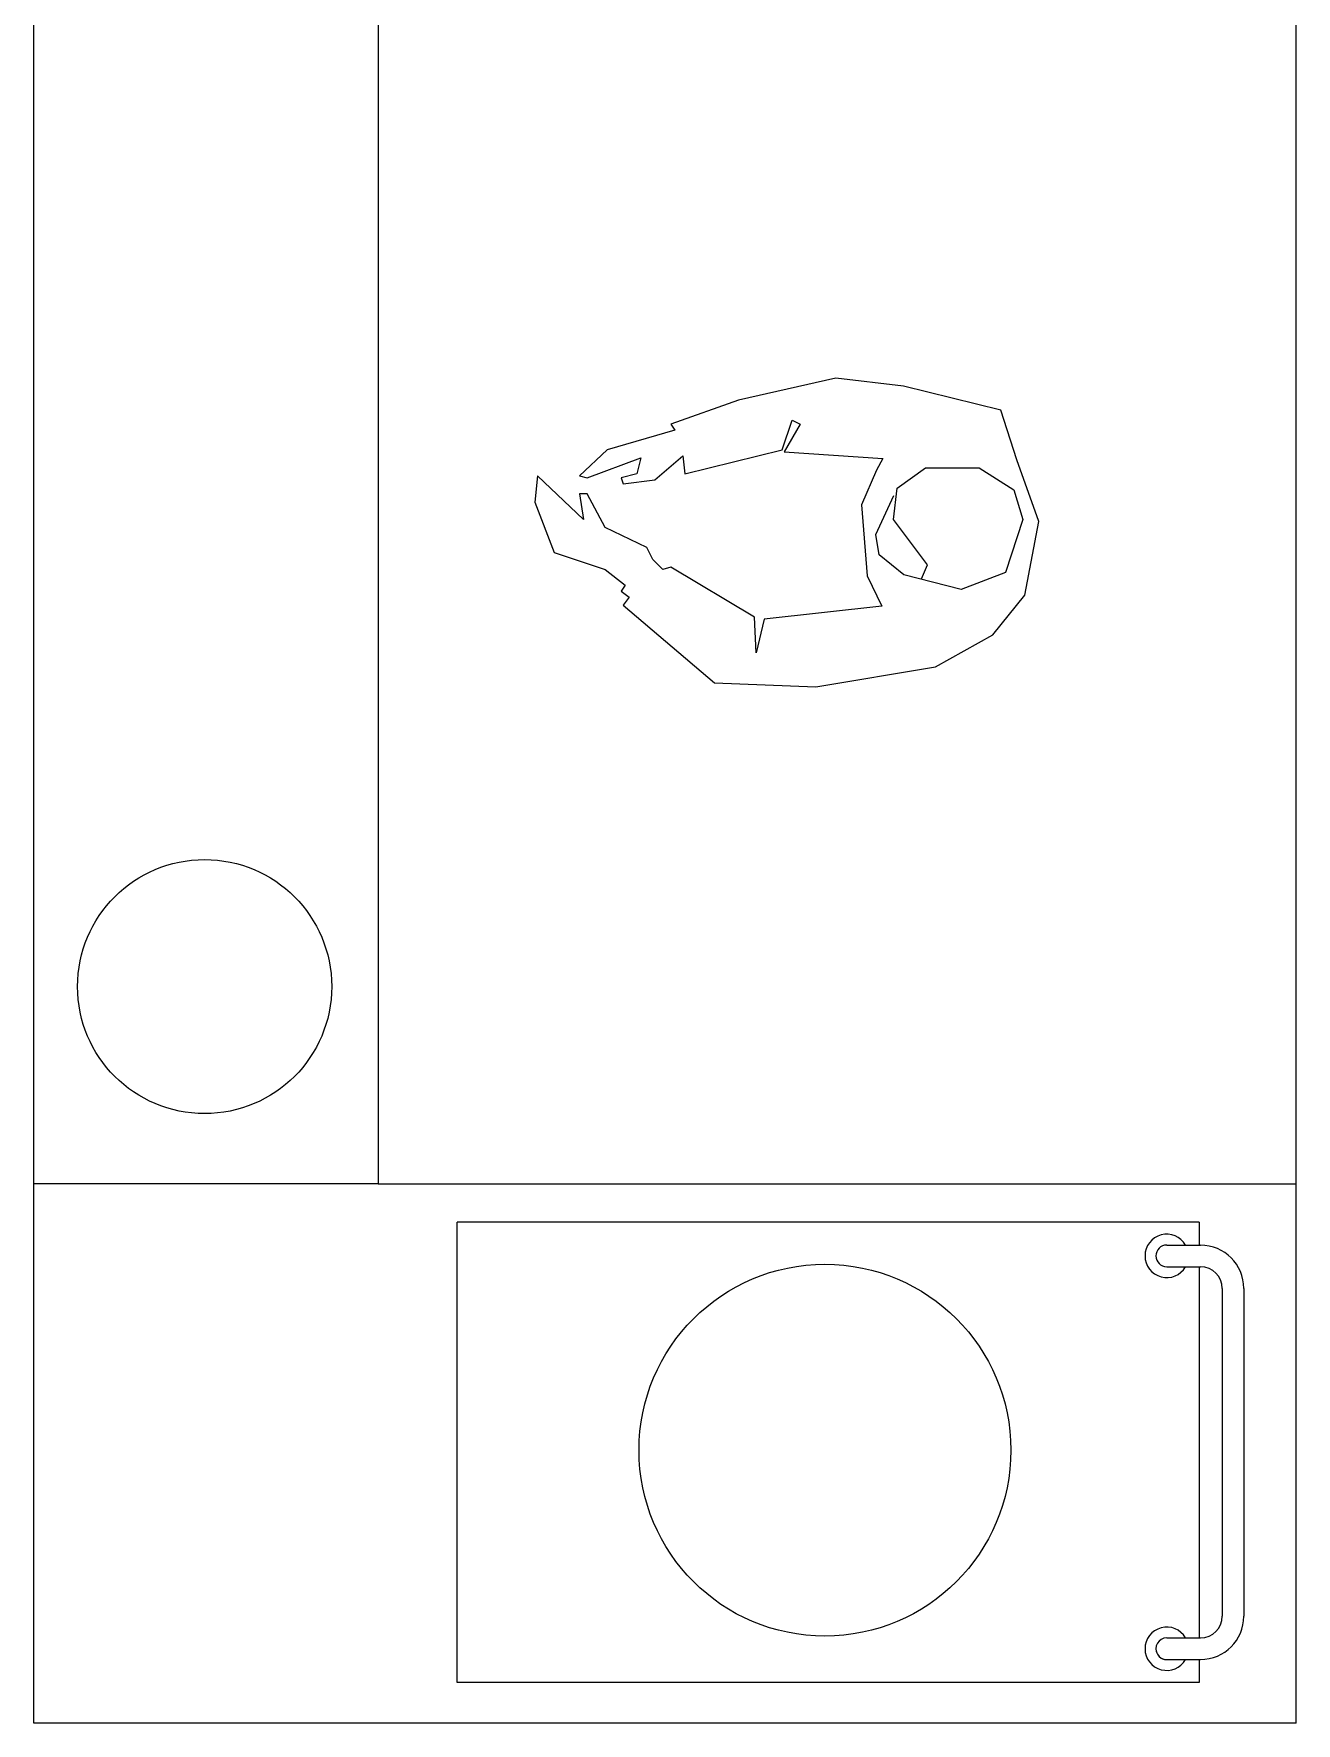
# Model space of a CAD drawing. Header units: millimetres. Extents: x 3026 to 17072, y 6117 to 23051.
# Drawn here: x 11115 to 12215, y 10373 to 11845 of the extents above; entities that cross this region are included whole.
import ezdxf

# ---------------------------------------------------------------- set-up
doc = ezdxf.new("R2010")
doc.units = ezdxf.units.MM
doc.header["$LTSCALE"] = 50
doc.layers.add('freecads.com', color=7, linetype='Continuous')

msp = doc.modelspace()

# ---------------------------------------------------------------- linework, layer by layer
for p, q in [((11114.7, 10843.3), (11114.7, 12003.3)), ((11414.7, 12003.3), (11414.7, 10843.3)), ((11414.7, 10843.3), (11114.7, 10843.3)), ((11483.7, 10408.8), (11483.7, 10809.9)), ((12130.2, 10408.8), (11483.7, 10408.8)), ((12214.7, 10373.3), (11114.7, 10373.3))]:
    msp.add_line(p, q)
at = {"color": 3}
for p, q in [((12214.7, 10843.3), (12214.7, 12003.3)), ((11114.7, 10373.3), (11114.7, 10843.3)), ((11414.7, 10843.3), (12214.7, 10843.3)), ((12214.7, 10373.3), (12214.7, 10843.3))]:
    msp.add_line(p, q, dxfattribs=at)
for centre, radius in [((11263.6, 11015.2), 110.7), ((11804.1, 10611.2), 162)]:
    msp.add_circle(centre, radius)
at = {"layer": 'freecads.com'}
for p, q in [((11813.6, 11545.3), (11728.7, 11526.2)), ((11872.5, 11538.4), (11813.6, 11545.3)), ((11957.5, 11517.6), (11872.5, 11538.4)), ((11728.7, 11526.2), (11669.8, 11505.4)), ((11971.3, 11474.2), (11957.5, 11517.6)), ((11673.3, 11500.2), (11614.3, 11482.9)), ((11669.8, 11505.4), (11673.3, 11500.2)), ((11766.8, 11482.9), (11775.5, 11508.9)), ((11782.4, 11505.4), (11768.6, 11481.1)), ((11775.5, 11508.9), (11782.4, 11505.4)), ((11614.3, 11482.9), (11590.1, 11460.3)), ((11597, 11458.6), (11643.8, 11475.9)), ((11643.8, 11475.9), (11640.3, 11462.1)), ((11655.9, 11456.9), (11680.2, 11477.7)), ((11680.2, 11477.7), (11681.9, 11462.1)), ((11681.9, 11462.1), (11766.8, 11482.9)), ((11768.6, 11481.1), (11854.4, 11475.5)), ((11854.4, 11475.5), (11848.9, 11465.3)), ((11990.4, 11420.4), (11971.3, 11474.2)), ((11553.7, 11460.4), (11551.3, 11437.3)), ((11593.6, 11422.2), (11553.7, 11460.4)), ((11590.1, 11460.3), (11597, 11458.6)), ((11640.3, 11462.1), (11626.5, 11458.6)), ((11626.5, 11458.6), (11628.2, 11453.4)), ((11628.2, 11453.4), (11655.9, 11456.9)), ((11848.9, 11465.3), (11836, 11435)), ((11866.9, 11449.6), (11891.6, 11467.3)), ((11891.6, 11467.3), (11938.4, 11467.3)), ((11938.4, 11467.3), (11968.6, 11448.2)), ((11597, 11444.7), (11590.1, 11444.7)), ((11590.1, 11444.7), (11593.6, 11422.2)), ((11612.6, 11415.2), (11597, 11444.7)), ((11848.5, 11409.2), (11864, 11443.1)), ((11863.9, 11422.2), (11866.9, 11449.6)), ((11968.6, 11448.2), (11976.5, 11422.2)), ((11551.3, 11437.3), (11568.1, 11393.6)), ((11836, 11435), (11840.8, 11373.2)), ((11649, 11397.9), (11612.6, 11415.2)), ((11893.4, 11382.6), (11863.9, 11422.2)), ((11976.5, 11422.2), (11961.3, 11376.1)), ((11978.3, 11356.3), (11990.4, 11420.4)), ((11654.2, 11387.5), (11649, 11397.9)), ((11851.4, 11391.5), (11848.5, 11409.2)), ((11568.1, 11393.6), (11612.6, 11378.8)), ((11662.9, 11378.8), (11654.2, 11387.5)), ((11669.8, 11380.6), (11662.9, 11378.8)), ((11742.6, 11337.2), (11669.8, 11380.6)), ((11872.8, 11373.9), (11851.4, 11391.5)), ((11888.3, 11370.4), (11893.4, 11382.6)), ((11612.6, 11378.8), (11629.9, 11365)), ((11840.8, 11373.2), (11853.7, 11346.6)), ((11922.9, 11361.3), (11872.8, 11373.9)), ((11961.3, 11376.1), (11922.9, 11361.3)), ((11629.9, 11365), (11626.5, 11359.8)), ((11626.5, 11359.8), (11633.4, 11354.5)), ((11633.4, 11354.5), (11628.2, 11347.6)), ((11950.5, 11321.6), (11978.3, 11356.3)), ((11628.2, 11347.6), (11707.9, 11280)), ((11744.3, 11306), (11742.6, 11337.2)), ((11853.7, 11346.6), (11751.2, 11335.5)), ((11751.2, 11335.5), (11744.3, 11306)), ((11900.3, 11293.9), (11950.5, 11321.6)), ((11796.3, 11276.5), (11900.3, 11293.9)), ((11707.9, 11280), (11796.3, 11276.5)), ((12130.2, 10809.9), (11483.7, 10809.9)), ((12130.2, 10809.9), (12101.9, 10809.9)), ((12130.2, 10809.9), (12120.7, 10809.9)), ((12130.2, 10809.9), (12130.2, 10800.5)), ((12130.2, 10809.9), (12130.2, 10790)), ((12130.2, 10809.9), (12130.2, 10790)), ((12101.9, 10790), (12131.4, 10790)), ((12101.9, 10771.1), (12131.4, 10771.1)), ((12130.2, 10771.1), (12130.2, 10447.7)), ((12150.2, 10752.2), (12150.2, 10466.5)), ((12169.1, 10752.2), (12169.1, 10466.5)), ((12101.9, 10447.7), (12131.4, 10447.7)), ((12101.9, 10428.8), (12131.4, 10428.8)), ((12130.2, 10428.8), (12130.2, 10408.8))]:
    msp.add_line(p, q, dxfattribs=at)
for centre, radius, start, end in [((12101.9, 10780.5), 18.9, 30, 330), ((12101.9, 10780.5), 9.44, 90, 270), ((12131.4, 10752.2), 37.7, 0, 90), ((12131.4, 10752.2), 18.9, 0, 90), ((12101.9, 10438.2), 18.9, 30, 330), ((12131.4, 10466.5), 18.9, 270, 0), ((12131.4, 10466.5), 37.7, 270, 0), ((12101.9, 10438.2), 9.44, 89.9999, 270), ((12101.9, 10438.2), 9.44, 180, 270)]:
    msp.add_arc(centre, radius, start, end, dxfattribs=at)

doc.saveas('drawing.dxf')
